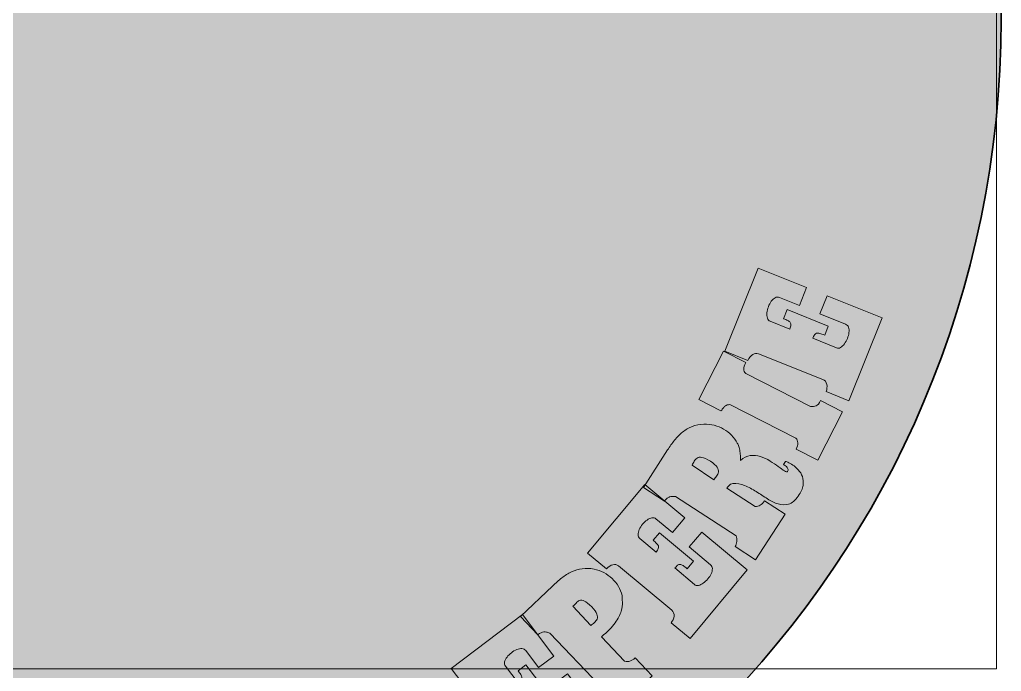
# Model space of a CAD drawing. Header units: millimetres. Extents: x 35 to 105, y -105 to -35.
# Drawn here: x 70 to 105.01, y -93.25 to -70 of the extents above; entities that cross this region are included whole.
import ezdxf

# ---------------------------------------------------------------- set-up
doc = ezdxf.new("R2010")
doc.units = ezdxf.units.MM
doc.header["$MEASUREMENT"] = 0
doc.layers.add('Layer 1', color=7, linetype='Continuous', lineweight=0)
picture_1 = doc.add_image_def('image1.png', size_in_pixel=(2001, 1330))

# ---------------------------------------------------------------- blocks, each defined once
blk = doc.blocks.new('Block_1')
at = {"layer": 'Layer 1', "transparency": 33554687}
h = blk.add_hatch(color=250, dxfattribs=at)
h.dxf.hatch_style = 2
edge = h.paths.add_edge_path()
edge.add_spline(control_points=[(96.335, -78.87), (96.335, -78.87), (98.059, -79.559), (98.059, -79.559), (98.059, -79.559), (97.806, -80.193), (97.806, -80.193), (97.806, -80.193), (97.099, -79.91), (97.099, -79.91), (97.046, -79.889), (96.995, -79.892), (96.946, -79.92), (96.897, -79.948), (96.851, -79.991), (96.807, -80.047), (96.764, -80.104), (96.729, -80.169), (96.701, -80.241), (96.674, -80.314), (96.657, -80.386), (96.649, -80.457), (96.642, -80.528), (96.647, -80.591), (96.665, -80.646), (96.683, -80.701), (96.719, -80.738), (96.771, -80.759), (96.771, -80.759), (97.469, -81.038), (97.469, -81.038), (97.492, -80.979), (97.505, -80.931), (97.506, -80.896), (97.507, -80.86), (97.498, -80.829), (97.48, -80.803), (97.462, -80.777), (97.432, -80.754), (97.391, -80.733), (97.35, -80.713), (97.299, -80.691), (97.241, -80.668), (97.241, -80.668), (97.37, -80.343), (97.37, -80.343), (97.37, -80.343), (98.839, -80.93), (98.839, -80.93), (98.839, -80.93), (98.71, -81.254), (98.71, -81.254), (98.638, -81.225), (98.579, -81.205), (98.532, -81.194), (98.485, -81.183), (98.447, -81.181), (98.417, -81.188), (98.388, -81.196), (98.363, -81.214), (98.344, -81.245), (98.324, -81.275), (98.304, -81.314), (98.285, -81.364), (98.285, -81.364), (99.126, -81.711), (99.126, -81.711), (99.175, -81.73), (99.225, -81.726), (99.274, -81.696), (99.324, -81.666), (99.37, -81.623), (99.412, -81.566), (99.454, -81.508), (99.49, -81.444), (99.52, -81.372), (99.551, -81.301), (99.569, -81.231), (99.576, -81.161), (99.583, -81.092), (99.577, -81.03), (99.559, -80.975), (99.541, -80.92), (99.506, -80.883), (99.454, -80.862), (99.454, -80.862), (98.535, -80.495), (98.535, -80.495), (98.535, -80.495), (98.802, -79.855), (98.802, -79.855), (98.802, -79.855), (100.757, -80.636), (100.757, -80.636), (100.757, -80.636), (99.576, -83.594), (99.576, -83.594), (99.576, -83.594), (98.761, -83.269), (98.761, -83.269), (98.795, -83.183), (98.802, -83.097), (98.784, -83.01), (98.766, -82.923), (98.719, -82.865), (98.643, -82.834), (98.643, -82.834), (96.348, -81.918), (96.348, -81.918), (96.2, -81.87), (96.074, -81.949), (95.969, -82.154), (95.969, -82.154), (95.153, -81.829), (95.153, -81.829), (95.153, -81.829), (96.335, -78.87), (96.335, -78.87)], knot_values=[0, 0, 0, 0, 1, 1, 1, 2, 2, 2, 3, 3, 3, 4, 4, 4, 5, 5, 5, 6, 6, 6, 7, 7, 7, 8, 8, 8, 9, 9, 9, 10, 10, 10, 11, 11, 11, 12, 12, 12, 13, 13, 13, 14, 14, 14, 15, 15, 15, 16, 16, 16, 17, 17, 17, 18, 18, 18, 19, 19, 19, 20, 20, 20, 21, 21, 21, 22, 22, 22, 23, 23, 23, 24, 24, 24, 25, 25, 25, 26, 26, 26, 27, 27, 27, 28, 28, 28, 29, 29, 29, 30, 30, 30, 31, 31, 31, 32, 32, 32, 33, 33, 33, 34, 34, 34, 35, 35, 35, 36, 36, 36, 37, 37, 37, 38, 38, 38, 39, 39, 39, 39], degree=3, periodic=0)
h = blk.add_hatch(color=250, dxfattribs=at)
h.dxf.hatch_style = 2
edge = h.paths.add_edge_path()
edge.add_spline(control_points=[(95.895, -82.228), (95.844, -82.328), (95.819, -82.408), (95.821, -82.466), (95.823, -82.525), (95.847, -82.575), (95.892, -82.618), (95.892, -82.618), (98.201, -83.797), (98.201, -83.797), (98.283, -83.807), (98.351, -83.801), (98.405, -83.776), (98.459, -83.753), (98.511, -83.69), (98.563, -83.59), (98.563, -83.59), (99.345, -83.989), (99.345, -83.989), (99.345, -83.989), (98.462, -85.719), (98.462, -85.719), (98.462, -85.719), (97.689, -85.324), (97.689, -85.324), (97.731, -85.243), (97.751, -85.167), (97.749, -85.096), (97.747, -85.026), (97.725, -84.971), (97.683, -84.929), (97.683, -84.929), (95.326, -83.726), (95.326, -83.726), (95.292, -83.732), (95.262, -83.739), (95.237, -83.745), (95.211, -83.752), (95.187, -83.764), (95.165, -83.78), (95.143, -83.796), (95.12, -83.82), (95.097, -83.849), (95.074, -83.879), (95.046, -83.915), (95.012, -83.958), (95.012, -83.958), (94.22, -83.553), (94.22, -83.553), (94.22, -83.553), (95.104, -81.824), (95.104, -81.824), (95.104, -81.824), (95.895, -82.228), (95.895, -82.228)], knot_values=[0, 0, 0, 0, 1, 1, 1, 2, 2, 2, 3, 3, 3, 4, 4, 4, 5, 5, 5, 6, 6, 6, 7, 7, 7, 8, 8, 8, 9, 9, 9, 10, 10, 10, 11, 11, 11, 12, 12, 12, 13, 13, 13, 14, 14, 14, 15, 15, 15, 16, 16, 16, 17, 17, 17, 18, 18, 18, 18], degree=3, periodic=0)
h = blk.add_hatch(color=250, dxfattribs=at)
h.dxf.hatch_style = 2
edge = h.paths.add_edge_path()
edge.add_spline(control_points=[(94.632, -85.755), (94.505, -85.672), (94.405, -85.625), (94.332, -85.614), (94.26, -85.603), (94.202, -85.611), (94.16, -85.638), (94.117, -85.665), (94.083, -85.703), (94.06, -85.753), (94.036, -85.803), (94.009, -85.848), (93.979, -85.887), (93.979, -85.887), (94.759, -86.416), (94.759, -86.416), (94.788, -86.372), (94.82, -86.327), (94.856, -86.28), (94.892, -86.235), (94.914, -86.186), (94.922, -86.134), (94.931, -86.083), (94.914, -86.026), (94.874, -85.965), (94.835, -85.903), (94.754, -85.833), (94.632, -85.755)], knot_values=[0, 0, 0, 0, 1, 1, 1, 2, 2, 2, 3, 3, 3, 4, 4, 4, 5, 5, 5, 6, 6, 6, 7, 7, 7, 8, 8, 8, 9, 9, 9, 9], degree=3, periodic=0)
edge = h.paths.add_edge_path()
edge.add_spline(control_points=[(93.11, -85.35), (93.186, -85.227), (93.267, -85.111), (93.355, -85.001), (93.442, -84.892), (93.538, -84.795), (93.643, -84.712), (93.748, -84.628), (93.862, -84.561), (93.987, -84.512), (94.111, -84.462), (94.251, -84.434), (94.405, -84.429), (94.529, -84.426), (94.651, -84.439), (94.77, -84.47), (94.889, -84.5), (95.001, -84.546), (95.107, -84.606), (95.213, -84.666), (95.308, -84.739), (95.391, -84.824), (95.475, -84.91), (95.541, -85.004), (95.592, -85.108), (95.617, -85.129), (95.637, -85.167), (95.653, -85.223), (95.669, -85.28), (95.681, -85.341), (95.689, -85.407), (95.696, -85.473), (95.702, -85.536), (95.704, -85.597), (95.708, -85.657), (95.709, -85.701), (95.709, -85.726), (95.819, -85.621), (95.936, -85.561), (96.058, -85.548), (96.18, -85.534), (96.3, -85.546), (96.419, -85.583), (96.538, -85.62), (96.652, -85.674), (96.762, -85.745), (96.869, -85.814), (96.966, -85.88), (97.053, -85.943), (97.141, -86.005), (97.214, -86.057), (97.272, -86.097), (97.33, -86.136), (97.367, -86.145), (97.382, -86.121), (97.405, -86.085), (97.411, -86.052), (97.399, -86.021), (97.387, -85.991), (97.37, -85.964), (97.346, -85.943), (97.322, -85.921), (97.299, -85.904), (97.276, -85.891), (97.252, -85.878), (97.242, -85.87), (97.244, -85.867), (97.244, -85.867), (97.31, -85.765), (97.31, -85.765), (97.314, -85.759), (97.341, -85.767), (97.393, -85.787), (97.445, -85.808), (97.503, -85.841), (97.569, -85.886), (97.635, -85.93), (97.7, -85.987), (97.767, -86.057), (97.833, -86.127), (97.882, -86.209), (97.915, -86.301), (97.947, -86.394), (97.956, -86.498), (97.94, -86.613), (97.924, -86.729), (97.867, -86.856), (97.769, -86.995), (97.659, -87.151), (97.544, -87.246), (97.423, -87.281), (97.302, -87.316), (97.179, -87.315), (97.055, -87.276), (96.93, -87.238), (96.803, -87.176), (96.672, -87.092), (96.539, -87.006), (96.404, -86.92), (96.269, -86.834), (96.133, -86.749), (95.996, -86.676), (95.856, -86.615), (95.717, -86.554), (95.577, -86.531), (95.438, -86.546), (95.373, -86.555), (95.327, -86.577), (95.299, -86.614), (95.271, -86.651), (95.244, -86.683), (95.217, -86.712), (95.217, -86.712), (96.226, -87.364), (96.226, -87.364), (96.297, -87.364), (96.359, -87.35), (96.411, -87.32), (96.464, -87.291), (96.514, -87.24), (96.562, -87.166), (96.562, -87.166), (97.299, -87.643), (97.299, -87.643), (97.299, -87.643), (96.245, -89.273), (96.245, -89.273), (96.245, -89.273), (95.522, -88.794), (95.522, -88.794), (95.549, -88.739), (95.568, -88.678), (95.578, -88.609), (95.589, -88.541), (95.58, -88.474), (95.55, -88.408), (95.55, -88.408), (93.395, -87.015), (93.395, -87.015), (93.348, -87.01), (93.308, -87.007), (93.275, -87.007), (93.242, -87.006), (93.21, -87.011), (93.18, -87.021), (93.151, -87.031), (93.121, -87.049), (93.092, -87.074), (93.063, -87.1), (93.03, -87.132), (92.992, -87.171), (92.992, -87.171), (92.246, -86.688), (92.246, -86.688), (92.246, -86.688), (93.11, -85.35), (93.11, -85.35)], knot_values=[0, 0, 0, 0, 1, 1, 1, 2, 2, 2, 3, 3, 3, 4, 4, 4, 5, 5, 5, 6, 6, 6, 7, 7, 7, 8, 8, 8, 9, 9, 9, 10, 10, 10, 11, 11, 11, 12, 12, 12, 13, 13, 13, 14, 14, 14, 15, 15, 15, 16, 16, 16, 17, 17, 17, 18, 18, 18, 19, 19, 19, 20, 20, 20, 21, 21, 21, 22, 22, 22, 23, 23, 23, 24, 24, 24, 25, 25, 25, 26, 26, 26, 27, 27, 27, 28, 28, 28, 29, 29, 29, 30, 30, 30, 31, 31, 31, 32, 32, 32, 33, 33, 33, 34, 34, 34, 35, 35, 35, 36, 36, 36, 37, 37, 37, 38, 38, 38, 39, 39, 39, 40, 40, 40, 41, 41, 41, 42, 42, 42, 43, 43, 43, 44, 44, 44, 45, 45, 45, 46, 46, 46, 47, 47, 47, 48, 48, 48, 49, 49, 49, 50, 50, 50, 51, 51, 51, 52, 52, 52, 52], degree=3, periodic=0)
h = blk.add_hatch(color=250, dxfattribs=at)
h.dxf.hatch_style = 2
edge = h.paths.add_edge_path()
edge.add_spline(control_points=[(92.29, -86.581), (92.29, -86.581), (93.717, -87.771), (93.717, -87.771), (93.717, -87.771), (93.279, -88.295), (93.279, -88.295), (93.279, -88.295), (92.694, -87.807), (92.694, -87.807), (92.651, -87.771), (92.601, -87.759), (92.546, -87.77), (92.491, -87.781), (92.434, -87.807), (92.375, -87.848), (92.316, -87.888), (92.262, -87.938), (92.214, -87.999), (92.165, -88.06), (92.127, -88.123), (92.097, -88.188), (92.068, -88.253), (92.054, -88.315), (92.054, -88.373), (92.054, -88.43), (92.076, -88.477), (92.119, -88.513), (92.119, -88.513), (92.696, -88.994), (92.696, -88.994), (92.737, -88.945), (92.764, -88.904), (92.776, -88.871), (92.787, -88.837), (92.789, -88.805), (92.78, -88.774), (92.771, -88.744), (92.75, -88.713), (92.717, -88.681), (92.684, -88.649), (92.643, -88.612), (92.595, -88.571), (92.595, -88.571), (92.818, -88.303), (92.818, -88.303), (92.818, -88.303), (94.034, -89.316), (94.034, -89.316), (94.034, -89.316), (93.81, -89.585), (93.81, -89.585), (93.75, -89.535), (93.7, -89.497), (93.659, -89.472), (93.618, -89.447), (93.582, -89.434), (93.552, -89.431), (93.521, -89.429), (93.492, -89.439), (93.464, -89.462), (93.436, -89.484), (93.405, -89.516), (93.371, -89.557), (93.371, -89.557), (94.064, -90.147), (94.064, -90.147), (94.105, -90.181), (94.153, -90.192), (94.21, -90.18), (94.266, -90.167), (94.323, -90.14), (94.38, -90.098), (94.438, -90.057), (94.492, -90.007), (94.543, -89.948), (94.594, -89.889), (94.634, -89.828), (94.662, -89.764), (94.69, -89.701), (94.704, -89.64), (94.704, -89.582), (94.704, -89.525), (94.682, -89.478), (94.638, -89.442), (94.638, -89.442), (93.878, -88.808), (93.878, -88.808), (93.878, -88.808), (94.33, -88.282), (94.33, -88.282), (94.33, -88.282), (95.948, -89.631), (95.948, -89.631), (95.948, -89.631), (93.908, -92.078), (93.908, -92.078), (93.908, -92.078), (93.234, -91.516), (93.234, -91.516), (93.292, -91.445), (93.327, -91.365), (93.336, -91.277), (93.346, -91.188), (93.319, -91.118), (93.257, -91.066), (93.257, -91.066), (91.358, -89.484), (91.358, -89.484), (91.233, -89.393), (91.088, -89.428), (90.925, -89.591), (90.925, -89.591), (90.25, -89.029), (90.25, -89.029), (90.25, -89.029), (92.29, -86.581), (92.29, -86.581)], knot_values=[0, 0, 0, 0, 1, 1, 1, 2, 2, 2, 3, 3, 3, 4, 4, 4, 5, 5, 5, 6, 6, 6, 7, 7, 7, 8, 8, 8, 9, 9, 9, 10, 10, 10, 11, 11, 11, 12, 12, 12, 13, 13, 13, 14, 14, 14, 15, 15, 15, 16, 16, 16, 17, 17, 17, 18, 18, 18, 19, 19, 19, 20, 20, 20, 21, 21, 21, 22, 22, 22, 23, 23, 23, 24, 24, 24, 25, 25, 25, 26, 26, 26, 27, 27, 27, 28, 28, 28, 29, 29, 29, 30, 30, 30, 31, 31, 31, 32, 32, 32, 33, 33, 33, 34, 34, 34, 35, 35, 35, 36, 36, 36, 37, 37, 37, 38, 38, 38, 39, 39, 39, 39], degree=3, periodic=0)
h = blk.add_hatch(color=250, dxfattribs=at)
h.dxf.hatch_style = 2
edge = h.paths.add_edge_path()
edge.add_spline(control_points=[(90.4, -90.943), (90.295, -90.834), (90.209, -90.765), (90.141, -90.737), (90.073, -90.709), (90.015, -90.704), (89.967, -90.72), (89.92, -90.736), (89.878, -90.766), (89.844, -90.809), (89.809, -90.852), (89.773, -90.889), (89.734, -90.92), (89.734, -90.92), (90.369, -91.616), (90.369, -91.616), (90.408, -91.58), (90.45, -91.543), (90.495, -91.507), (90.541, -91.471), (90.574, -91.428), (90.594, -91.38), (90.614, -91.332), (90.611, -91.273), (90.587, -91.204), (90.562, -91.135), (90.5, -91.048), (90.4, -90.943)], knot_values=[0, 0, 0, 0, 1, 1, 1, 2, 2, 2, 3, 3, 3, 4, 4, 4, 5, 5, 5, 6, 6, 6, 7, 7, 7, 8, 8, 8, 9, 9, 9, 9], degree=3, periodic=0)
edge = h.paths.add_edge_path()
edge.add_spline(control_points=[(89.014, -90.196), (89.116, -90.094), (89.223, -89.999), (89.333, -89.913), (89.444, -89.827), (89.56, -89.756), (89.681, -89.699), (89.802, -89.642), (89.929, -89.603), (90.061, -89.584), (90.194, -89.565), (90.336, -89.571), (90.488, -89.602), (90.609, -89.627), (90.725, -89.669), (90.833, -89.726), (90.941, -89.783), (91.04, -89.854), (91.129, -89.937), (91.218, -90.02), (91.294, -90.113), (91.355, -90.215), (91.416, -90.318), (91.459, -90.425), (91.484, -90.538), (91.485, -90.606), (91.488, -90.686), (91.495, -90.78), (91.501, -90.874), (91.487, -90.982), (91.45, -91.105), (91.413, -91.227), (91.343, -91.364), (91.238, -91.515), (91.133, -91.666), (90.969, -91.831), (90.746, -92.011), (90.746, -92.011), (91.575, -92.88), (91.575, -92.88), (91.644, -92.896), (91.708, -92.897), (91.766, -92.88), (91.824, -92.864), (91.884, -92.826), (91.948, -92.765), (91.948, -92.765), (92.555, -93.401), (92.555, -93.401), (92.555, -93.401), (91.149, -94.741), (91.149, -94.741), (91.149, -94.741), (90.558, -94.106), (90.558, -94.106), (90.596, -94.059), (90.629, -94.004), (90.655, -93.94), (90.682, -93.876), (90.688, -93.809), (90.675, -93.738), (90.675, -93.738), (88.903, -91.881), (88.903, -91.881), (88.859, -91.865), (88.82, -91.853), (88.788, -91.845), (88.756, -91.837), (88.724, -91.834), (88.693, -91.837), (88.662, -91.84), (88.629, -91.85), (88.595, -91.868), (88.561, -91.886), (88.521, -91.91), (88.475, -91.939), (88.475, -91.939), (87.862, -91.295), (87.862, -91.295), (87.862, -91.295), (89.014, -90.196), (89.014, -90.196)], knot_values=[0, 0, 0, 0, 1, 1, 1, 2, 2, 2, 3, 3, 3, 4, 4, 4, 5, 5, 5, 6, 6, 6, 7, 7, 7, 8, 8, 8, 9, 9, 9, 10, 10, 10, 11, 11, 11, 12, 12, 12, 13, 13, 13, 14, 14, 14, 15, 15, 15, 16, 16, 16, 17, 17, 17, 18, 18, 18, 19, 19, 19, 20, 20, 20, 21, 21, 21, 22, 22, 22, 23, 23, 23, 24, 24, 24, 25, 25, 25, 26, 26, 26, 27, 27, 27, 27], degree=3, periodic=0)
h = blk.add_hatch(color=250, dxfattribs=at)
h.dxf.hatch_style = 2
edge = h.paths.add_edge_path()
edge.add_spline(control_points=[(87.931, -91.218), (87.931, -91.218), (89.052, -92.699), (89.052, -92.699), (89.052, -92.699), (88.508, -93.11), (88.508, -93.11), (88.508, -93.11), (88.048, -92.503), (88.048, -92.503), (88.014, -92.458), (87.968, -92.435), (87.912, -92.433), (87.856, -92.432), (87.794, -92.444), (87.727, -92.47), (87.661, -92.496), (87.597, -92.533), (87.536, -92.581), (87.476, -92.63), (87.424, -92.682), (87.381, -92.739), (87.337, -92.796), (87.309, -92.853), (87.297, -92.909), (87.284, -92.965), (87.294, -93.016), (87.329, -93.061), (87.329, -93.061), (87.782, -93.66), (87.782, -93.66), (87.833, -93.622), (87.868, -93.587), (87.887, -93.557), (87.906, -93.527), (87.915, -93.496), (87.913, -93.464), (87.911, -93.433), (87.898, -93.398), (87.873, -93.359), (87.848, -93.32), (87.816, -93.275), (87.778, -93.225), (87.778, -93.225), (88.056, -93.014), (88.056, -93.014), (88.056, -93.014), (89.011, -94.275), (89.011, -94.275), (89.011, -94.275), (88.733, -94.486), (88.733, -94.486), (88.686, -94.425), (88.645, -94.377), (88.611, -94.343), (88.577, -94.309), (88.545, -94.288), (88.516, -94.279), (88.487, -94.27), (88.456, -94.273), (88.424, -94.289), (88.392, -94.304), (88.354, -94.328), (88.312, -94.36), (88.312, -94.36), (88.853, -95.092), (88.853, -95.092), (88.885, -95.134), (88.93, -95.156), (88.988, -95.156), (89.046, -95.157), (89.107, -95.143), (89.173, -95.116), (89.238, -95.088), (89.302, -95.052), (89.365, -95.006), (89.428, -94.961), (89.481, -94.91), (89.523, -94.854), (89.564, -94.798), (89.591, -94.743), (89.604, -94.686), (89.617, -94.63), (89.607, -94.58), (89.572, -94.534), (89.572, -94.534), (88.975, -93.746), (88.975, -93.746), (88.975, -93.746), (89.534, -93.336), (89.534, -93.336), (89.534, -93.336), (90.805, -95.015), (90.805, -95.015), (90.805, -95.015), (88.265, -96.937), (88.265, -96.937), (88.265, -96.937), (87.735, -96.237), (87.735, -96.237), (87.808, -96.182), (87.86, -96.112), (87.889, -96.028), (87.918, -95.944), (87.908, -95.869), (87.859, -95.805), (87.859, -95.805), (86.368, -93.834), (86.368, -93.834), (86.266, -93.717), (86.117, -93.719), (85.921, -93.841), (85.921, -93.841), (85.391, -93.14), (85.391, -93.14), (85.391, -93.14), (87.931, -91.218), (87.931, -91.218)], knot_values=[0, 0, 0, 0, 1, 1, 1, 2, 2, 2, 3, 3, 3, 4, 4, 4, 5, 5, 5, 6, 6, 6, 7, 7, 7, 8, 8, 8, 9, 9, 9, 10, 10, 10, 11, 11, 11, 12, 12, 12, 13, 13, 13, 14, 14, 14, 15, 15, 15, 16, 16, 16, 17, 17, 17, 18, 18, 18, 19, 19, 19, 20, 20, 20, 21, 21, 21, 22, 22, 22, 23, 23, 23, 24, 24, 24, 25, 25, 25, 26, 26, 26, 27, 27, 27, 28, 28, 28, 29, 29, 29, 30, 30, 30, 31, 31, 31, 32, 32, 32, 33, 33, 33, 34, 34, 34, 35, 35, 35, 36, 36, 36, 37, 37, 37, 38, 38, 38, 39, 39, 39, 39], degree=3, periodic=0)
at = {"layer": 'Layer 1'}
for points, knots in [([(96.335, -78.87), (96.335, -78.87), (98.059, -79.559), (98.059, -79.559), (98.059, -79.559), (97.806, -80.193), (97.806, -80.193), (97.806, -80.193), (97.099, -79.91), (97.099, -79.91), (97.046, -79.889), (96.995, -79.892), (96.946, -79.92), (96.897, -79.948), (96.851, -79.991), (96.807, -80.047), (96.764, -80.104), (96.729, -80.169), (96.701, -80.241), (96.674, -80.314), (96.657, -80.386), (96.649, -80.457), (96.642, -80.528), (96.647, -80.591), (96.665, -80.646), (96.683, -80.701), (96.719, -80.738), (96.771, -80.759), (96.771, -80.759), (97.469, -81.038), (97.469, -81.038), (97.492, -80.979), (97.505, -80.931), (97.506, -80.896), (97.507, -80.86), (97.498, -80.829), (97.48, -80.803), (97.462, -80.777), (97.432, -80.754), (97.391, -80.733), (97.35, -80.713), (97.299, -80.691), (97.241, -80.668), (97.241, -80.668), (97.37, -80.343), (97.37, -80.343), (97.37, -80.343), (98.839, -80.93), (98.839, -80.93), (98.839, -80.93), (98.71, -81.254), (98.71, -81.254), (98.638, -81.225), (98.579, -81.205), (98.532, -81.194), (98.485, -81.183), (98.447, -81.181), (98.417, -81.188), (98.388, -81.196), (98.363, -81.214), (98.344, -81.245), (98.324, -81.275), (98.304, -81.314), (98.285, -81.364), (98.285, -81.364), (99.126, -81.711), (99.126, -81.711), (99.175, -81.73), (99.225, -81.726), (99.274, -81.696), (99.324, -81.666), (99.37, -81.623), (99.412, -81.566), (99.454, -81.508), (99.49, -81.444), (99.52, -81.372), (99.551, -81.301), (99.569, -81.231), (99.576, -81.161), (99.583, -81.092), (99.577, -81.03), (99.559, -80.975), (99.541, -80.92), (99.506, -80.883), (99.454, -80.862), (99.454, -80.862), (98.535, -80.495), (98.535, -80.495), (98.535, -80.495), (98.802, -79.855), (98.802, -79.855), (98.802, -79.855), (100.757, -80.636), (100.757, -80.636), (100.757, -80.636), (99.576, -83.594), (99.576, -83.594), (99.576, -83.594), (98.761, -83.269), (98.761, -83.269), (98.795, -83.183), (98.802, -83.097), (98.784, -83.01), (98.766, -82.923), (98.719, -82.865), (98.643, -82.834), (98.643, -82.834), (96.348, -81.918), (96.348, -81.918), (96.2, -81.87), (96.074, -81.949), (95.969, -82.154), (95.969, -82.154), (95.153, -81.829), (95.153, -81.829), (95.153, -81.829), (96.335, -78.87), (96.335, -78.87)], [0, 0, 0, 0, 1, 1, 1, 2, 2, 2, 3, 3, 3, 4, 4, 4, 5, 5, 5, 6, 6, 6, 7, 7, 7, 8, 8, 8, 9, 9, 9, 10, 10, 10, 11, 11, 11, 12, 12, 12, 13, 13, 13, 14, 14, 14, 15, 15, 15, 16, 16, 16, 17, 17, 17, 18, 18, 18, 19, 19, 19, 20, 20, 20, 21, 21, 21, 22, 22, 22, 23, 23, 23, 24, 24, 24, 25, 25, 25, 26, 26, 26, 27, 27, 27, 28, 28, 28, 29, 29, 29, 30, 30, 30, 31, 31, 31, 32, 32, 32, 33, 33, 33, 34, 34, 34, 35, 35, 35, 36, 36, 36, 37, 37, 37, 38, 38, 38, 39, 39, 39, 39]), ([(95.895, -82.228), (95.844, -82.328), (95.819, -82.408), (95.821, -82.466), (95.823, -82.525), (95.847, -82.575), (95.892, -82.618), (95.892, -82.618), (98.201, -83.797), (98.201, -83.797), (98.283, -83.807), (98.351, -83.801), (98.405, -83.776), (98.459, -83.753), (98.511, -83.69), (98.563, -83.59), (98.563, -83.59), (99.345, -83.989), (99.345, -83.989), (99.345, -83.989), (98.462, -85.719), (98.462, -85.719), (98.462, -85.719), (97.689, -85.324), (97.689, -85.324), (97.731, -85.243), (97.751, -85.167), (97.749, -85.096), (97.747, -85.026), (97.725, -84.971), (97.683, -84.929), (97.683, -84.929), (95.326, -83.726), (95.326, -83.726), (95.292, -83.732), (95.262, -83.739), (95.237, -83.745), (95.211, -83.752), (95.187, -83.764), (95.165, -83.78), (95.143, -83.796), (95.12, -83.82), (95.097, -83.849), (95.074, -83.879), (95.046, -83.915), (95.012, -83.958), (95.012, -83.958), (94.22, -83.553), (94.22, -83.553), (94.22, -83.553), (95.104, -81.824), (95.104, -81.824), (95.104, -81.824), (95.895, -82.228), (95.895, -82.228)], [0, 0, 0, 0, 1, 1, 1, 2, 2, 2, 3, 3, 3, 4, 4, 4, 5, 5, 5, 6, 6, 6, 7, 7, 7, 8, 8, 8, 9, 9, 9, 10, 10, 10, 11, 11, 11, 12, 12, 12, 13, 13, 13, 14, 14, 14, 15, 15, 15, 16, 16, 16, 17, 17, 17, 18, 18, 18, 18]), ([(93.11, -85.35), (93.186, -85.227), (93.267, -85.111), (93.355, -85.001), (93.442, -84.892), (93.538, -84.795), (93.643, -84.712), (93.748, -84.628), (93.862, -84.561), (93.987, -84.512), (94.111, -84.462), (94.251, -84.434), (94.405, -84.429), (94.529, -84.426), (94.651, -84.439), (94.77, -84.47), (94.889, -84.5), (95.001, -84.546), (95.107, -84.606), (95.213, -84.666), (95.308, -84.739), (95.391, -84.824), (95.475, -84.91), (95.541, -85.004), (95.592, -85.108), (95.617, -85.129), (95.637, -85.167), (95.653, -85.223), (95.669, -85.28), (95.681, -85.341), (95.689, -85.407), (95.696, -85.473), (95.702, -85.536), (95.704, -85.597), (95.708, -85.657), (95.709, -85.701), (95.709, -85.726), (95.819, -85.621), (95.936, -85.561), (96.058, -85.548), (96.18, -85.534), (96.3, -85.546), (96.419, -85.583), (96.538, -85.62), (96.652, -85.674), (96.762, -85.745), (96.869, -85.814), (96.966, -85.88), (97.053, -85.943), (97.141, -86.005), (97.214, -86.057), (97.272, -86.097), (97.33, -86.136), (97.367, -86.145), (97.382, -86.121), (97.405, -86.085), (97.411, -86.052), (97.399, -86.021), (97.387, -85.991), (97.37, -85.964), (97.346, -85.943), (97.322, -85.921), (97.299, -85.904), (97.276, -85.891), (97.252, -85.878), (97.242, -85.87), (97.244, -85.867), (97.244, -85.867), (97.31, -85.765), (97.31, -85.765), (97.314, -85.759), (97.341, -85.767), (97.393, -85.787), (97.445, -85.808), (97.503, -85.841), (97.569, -85.886), (97.635, -85.93), (97.7, -85.987), (97.767, -86.057), (97.833, -86.127), (97.882, -86.209), (97.915, -86.301), (97.947, -86.394), (97.956, -86.498), (97.94, -86.613), (97.924, -86.729), (97.867, -86.856), (97.769, -86.995), (97.659, -87.151), (97.544, -87.246), (97.423, -87.281), (97.302, -87.316), (97.179, -87.315), (97.055, -87.276), (96.93, -87.238), (96.803, -87.176), (96.672, -87.092), (96.539, -87.006), (96.404, -86.92), (96.269, -86.834), (96.133, -86.749), (95.996, -86.676), (95.856, -86.615), (95.717, -86.554), (95.577, -86.531), (95.438, -86.546), (95.373, -86.555), (95.327, -86.577), (95.299, -86.614), (95.271, -86.651), (95.244, -86.683), (95.217, -86.712), (95.217, -86.712), (96.226, -87.364), (96.226, -87.364), (96.297, -87.364), (96.359, -87.35), (96.411, -87.32), (96.464, -87.291), (96.514, -87.24), (96.562, -87.166), (96.562, -87.166), (97.299, -87.643), (97.299, -87.643), (97.299, -87.643), (96.245, -89.273), (96.245, -89.273), (96.245, -89.273), (95.522, -88.794), (95.522, -88.794), (95.549, -88.739), (95.568, -88.678), (95.578, -88.609), (95.589, -88.541), (95.58, -88.474), (95.55, -88.408), (95.55, -88.408), (93.395, -87.015), (93.395, -87.015), (93.348, -87.01), (93.308, -87.007), (93.275, -87.007), (93.242, -87.006), (93.21, -87.011), (93.18, -87.021), (93.151, -87.031), (93.121, -87.049), (93.092, -87.074), (93.063, -87.1), (93.03, -87.132), (92.992, -87.171), (92.992, -87.171), (92.246, -86.688), (92.246, -86.688), (92.246, -86.688), (93.11, -85.35), (93.11, -85.35)], [0, 0, 0, 0, 1, 1, 1, 2, 2, 2, 3, 3, 3, 4, 4, 4, 5, 5, 5, 6, 6, 6, 7, 7, 7, 8, 8, 8, 9, 9, 9, 10, 10, 10, 11, 11, 11, 12, 12, 12, 13, 13, 13, 14, 14, 14, 15, 15, 15, 16, 16, 16, 17, 17, 17, 18, 18, 18, 19, 19, 19, 20, 20, 20, 21, 21, 21, 22, 22, 22, 23, 23, 23, 24, 24, 24, 25, 25, 25, 26, 26, 26, 27, 27, 27, 28, 28, 28, 29, 29, 29, 30, 30, 30, 31, 31, 31, 32, 32, 32, 33, 33, 33, 34, 34, 34, 35, 35, 35, 36, 36, 36, 37, 37, 37, 38, 38, 38, 39, 39, 39, 40, 40, 40, 41, 41, 41, 42, 42, 42, 43, 43, 43, 44, 44, 44, 45, 45, 45, 46, 46, 46, 47, 47, 47, 48, 48, 48, 49, 49, 49, 50, 50, 50, 51, 51, 51, 52, 52, 52, 52]), ([(94.632, -85.755), (94.505, -85.672), (94.405, -85.625), (94.332, -85.614), (94.26, -85.603), (94.202, -85.611), (94.16, -85.638), (94.117, -85.665), (94.083, -85.703), (94.06, -85.753), (94.036, -85.803), (94.009, -85.848), (93.979, -85.887), (93.979, -85.887), (94.759, -86.416), (94.759, -86.416), (94.788, -86.372), (94.82, -86.327), (94.856, -86.28), (94.892, -86.235), (94.914, -86.186), (94.922, -86.134), (94.931, -86.083), (94.914, -86.026), (94.874, -85.965), (94.835, -85.903), (94.754, -85.833), (94.632, -85.755)], [0, 0, 0, 0, 1, 1, 1, 2, 2, 2, 3, 3, 3, 4, 4, 4, 5, 5, 5, 6, 6, 6, 7, 7, 7, 8, 8, 8, 9, 9, 9, 9]), ([(92.29, -86.581), (92.29, -86.581), (93.717, -87.771), (93.717, -87.771), (93.717, -87.771), (93.279, -88.295), (93.279, -88.295), (93.279, -88.295), (92.694, -87.807), (92.694, -87.807), (92.651, -87.771), (92.601, -87.759), (92.546, -87.77), (92.491, -87.781), (92.434, -87.807), (92.375, -87.848), (92.316, -87.888), (92.262, -87.938), (92.214, -87.999), (92.165, -88.06), (92.127, -88.123), (92.097, -88.188), (92.068, -88.253), (92.054, -88.315), (92.054, -88.373), (92.054, -88.43), (92.076, -88.477), (92.119, -88.513), (92.119, -88.513), (92.696, -88.994), (92.696, -88.994), (92.737, -88.945), (92.764, -88.904), (92.776, -88.871), (92.787, -88.837), (92.789, -88.805), (92.78, -88.774), (92.771, -88.744), (92.75, -88.713), (92.717, -88.681), (92.684, -88.649), (92.643, -88.612), (92.595, -88.571), (92.595, -88.571), (92.818, -88.303), (92.818, -88.303), (92.818, -88.303), (94.034, -89.316), (94.034, -89.316), (94.034, -89.316), (93.81, -89.585), (93.81, -89.585), (93.75, -89.535), (93.7, -89.497), (93.659, -89.472), (93.618, -89.447), (93.582, -89.434), (93.552, -89.431), (93.521, -89.429), (93.492, -89.439), (93.464, -89.462), (93.436, -89.484), (93.405, -89.516), (93.371, -89.557), (93.371, -89.557), (94.064, -90.147), (94.064, -90.147), (94.105, -90.181), (94.153, -90.192), (94.21, -90.18), (94.266, -90.167), (94.323, -90.14), (94.38, -90.098), (94.438, -90.057), (94.492, -90.007), (94.543, -89.948), (94.594, -89.889), (94.634, -89.828), (94.662, -89.764), (94.69, -89.701), (94.704, -89.64), (94.704, -89.582), (94.704, -89.525), (94.682, -89.478), (94.638, -89.442), (94.638, -89.442), (93.878, -88.808), (93.878, -88.808), (93.878, -88.808), (94.33, -88.282), (94.33, -88.282), (94.33, -88.282), (95.948, -89.631), (95.948, -89.631), (95.948, -89.631), (93.908, -92.078), (93.908, -92.078), (93.908, -92.078), (93.234, -91.516), (93.234, -91.516), (93.292, -91.445), (93.327, -91.365), (93.336, -91.277), (93.346, -91.188), (93.319, -91.118), (93.257, -91.066), (93.257, -91.066), (91.358, -89.484), (91.358, -89.484), (91.233, -89.393), (91.088, -89.428), (90.925, -89.591), (90.925, -89.591), (90.25, -89.029), (90.25, -89.029), (90.25, -89.029), (92.29, -86.581), (92.29, -86.581)], [0, 0, 0, 0, 1, 1, 1, 2, 2, 2, 3, 3, 3, 4, 4, 4, 5, 5, 5, 6, 6, 6, 7, 7, 7, 8, 8, 8, 9, 9, 9, 10, 10, 10, 11, 11, 11, 12, 12, 12, 13, 13, 13, 14, 14, 14, 15, 15, 15, 16, 16, 16, 17, 17, 17, 18, 18, 18, 19, 19, 19, 20, 20, 20, 21, 21, 21, 22, 22, 22, 23, 23, 23, 24, 24, 24, 25, 25, 25, 26, 26, 26, 27, 27, 27, 28, 28, 28, 29, 29, 29, 30, 30, 30, 31, 31, 31, 32, 32, 32, 33, 33, 33, 34, 34, 34, 35, 35, 35, 36, 36, 36, 37, 37, 37, 38, 38, 38, 39, 39, 39, 39]), ([(89.014, -90.196), (89.116, -90.094), (89.223, -89.999), (89.333, -89.913), (89.444, -89.827), (89.56, -89.756), (89.681, -89.699), (89.802, -89.642), (89.929, -89.603), (90.061, -89.584), (90.194, -89.565), (90.336, -89.571), (90.488, -89.602), (90.609, -89.627), (90.725, -89.669), (90.833, -89.726), (90.941, -89.783), (91.04, -89.854), (91.129, -89.937), (91.218, -90.02), (91.294, -90.113), (91.355, -90.215), (91.416, -90.318), (91.459, -90.425), (91.484, -90.538), (91.485, -90.606), (91.488, -90.686), (91.495, -90.78), (91.501, -90.874), (91.487, -90.982), (91.45, -91.105), (91.413, -91.227), (91.343, -91.364), (91.238, -91.515), (91.133, -91.666), (90.969, -91.831), (90.746, -92.011), (90.746, -92.011), (91.575, -92.88), (91.575, -92.88), (91.644, -92.896), (91.708, -92.897), (91.766, -92.88), (91.824, -92.864), (91.884, -92.826), (91.948, -92.765), (91.948, -92.765), (92.555, -93.401), (92.555, -93.401), (92.555, -93.401), (91.149, -94.741), (91.149, -94.741), (91.149, -94.741), (90.558, -94.106), (90.558, -94.106), (90.596, -94.059), (90.629, -94.004), (90.655, -93.94), (90.682, -93.876), (90.688, -93.809), (90.675, -93.738), (90.675, -93.738), (88.903, -91.881), (88.903, -91.881), (88.859, -91.865), (88.82, -91.853), (88.788, -91.845), (88.756, -91.837), (88.724, -91.834), (88.693, -91.837), (88.662, -91.84), (88.629, -91.85), (88.595, -91.868), (88.561, -91.886), (88.521, -91.91), (88.475, -91.939), (88.475, -91.939), (87.862, -91.295), (87.862, -91.295), (87.862, -91.295), (89.014, -90.196), (89.014, -90.196)], [0, 0, 0, 0, 1, 1, 1, 2, 2, 2, 3, 3, 3, 4, 4, 4, 5, 5, 5, 6, 6, 6, 7, 7, 7, 8, 8, 8, 9, 9, 9, 10, 10, 10, 11, 11, 11, 12, 12, 12, 13, 13, 13, 14, 14, 14, 15, 15, 15, 16, 16, 16, 17, 17, 17, 18, 18, 18, 19, 19, 19, 20, 20, 20, 21, 21, 21, 22, 22, 22, 23, 23, 23, 24, 24, 24, 25, 25, 25, 26, 26, 26, 27, 27, 27, 27]), ([(90.4, -90.943), (90.295, -90.834), (90.209, -90.765), (90.141, -90.737), (90.073, -90.709), (90.015, -90.704), (89.967, -90.72), (89.92, -90.736), (89.878, -90.766), (89.844, -90.809), (89.809, -90.852), (89.773, -90.889), (89.734, -90.92), (89.734, -90.92), (90.369, -91.616), (90.369, -91.616), (90.408, -91.58), (90.45, -91.543), (90.495, -91.507), (90.541, -91.471), (90.574, -91.428), (90.594, -91.38), (90.614, -91.332), (90.611, -91.273), (90.587, -91.204), (90.562, -91.135), (90.5, -91.048), (90.4, -90.943)], [0, 0, 0, 0, 1, 1, 1, 2, 2, 2, 3, 3, 3, 4, 4, 4, 5, 5, 5, 6, 6, 6, 7, 7, 7, 8, 8, 8, 9, 9, 9, 9]), ([(87.931, -91.218), (87.931, -91.218), (89.052, -92.699), (89.052, -92.699), (89.052, -92.699), (88.508, -93.11), (88.508, -93.11), (88.508, -93.11), (88.048, -92.503), (88.048, -92.503), (88.014, -92.458), (87.968, -92.435), (87.912, -92.433), (87.856, -92.432), (87.794, -92.444), (87.727, -92.47), (87.661, -92.496), (87.597, -92.533), (87.536, -92.581), (87.476, -92.63), (87.424, -92.682), (87.381, -92.739), (87.337, -92.796), (87.309, -92.853), (87.297, -92.909), (87.284, -92.965), (87.294, -93.016), (87.329, -93.061), (87.329, -93.061), (87.782, -93.66), (87.782, -93.66), (87.833, -93.622), (87.868, -93.587), (87.887, -93.557), (87.906, -93.527), (87.915, -93.496), (87.913, -93.464), (87.911, -93.433), (87.898, -93.398), (87.873, -93.359), (87.848, -93.32), (87.816, -93.275), (87.778, -93.225), (87.778, -93.225), (88.056, -93.014), (88.056, -93.014), (88.056, -93.014), (89.011, -94.275), (89.011, -94.275), (89.011, -94.275), (88.733, -94.486), (88.733, -94.486), (88.686, -94.425), (88.645, -94.377), (88.611, -94.343), (88.577, -94.309), (88.545, -94.288), (88.516, -94.279), (88.487, -94.27), (88.456, -94.273), (88.424, -94.289), (88.392, -94.304), (88.354, -94.328), (88.312, -94.36), (88.312, -94.36), (88.853, -95.092), (88.853, -95.092), (88.885, -95.134), (88.93, -95.156), (88.988, -95.156), (89.046, -95.157), (89.107, -95.143), (89.173, -95.116), (89.238, -95.088), (89.302, -95.052), (89.365, -95.006), (89.428, -94.961), (89.481, -94.91), (89.523, -94.854), (89.564, -94.798), (89.591, -94.743), (89.604, -94.686), (89.617, -94.63), (89.607, -94.58), (89.572, -94.534), (89.572, -94.534), (88.975, -93.746), (88.975, -93.746), (88.975, -93.746), (89.534, -93.336), (89.534, -93.336), (89.534, -93.336), (90.805, -95.015), (90.805, -95.015), (90.805, -95.015), (88.265, -96.937), (88.265, -96.937), (88.265, -96.937), (87.735, -96.237), (87.735, -96.237), (87.808, -96.182), (87.86, -96.112), (87.889, -96.028), (87.918, -95.944), (87.908, -95.869), (87.859, -95.805), (87.859, -95.805), (86.368, -93.834), (86.368, -93.834), (86.266, -93.717), (86.117, -93.719), (85.921, -93.841), (85.921, -93.841), (85.391, -93.14), (85.391, -93.14), (85.391, -93.14), (87.931, -91.218), (87.931, -91.218)], [0, 0, 0, 0, 1, 1, 1, 2, 2, 2, 3, 3, 3, 4, 4, 4, 5, 5, 5, 6, 6, 6, 7, 7, 7, 8, 8, 8, 9, 9, 9, 10, 10, 10, 11, 11, 11, 12, 12, 12, 13, 13, 13, 14, 14, 14, 15, 15, 15, 16, 16, 16, 17, 17, 17, 18, 18, 18, 19, 19, 19, 20, 20, 20, 21, 21, 21, 22, 22, 22, 23, 23, 23, 24, 24, 24, 25, 25, 25, 26, 26, 26, 27, 27, 27, 28, 28, 28, 29, 29, 29, 30, 30, 30, 31, 31, 31, 32, 32, 32, 33, 33, 33, 34, 34, 34, 35, 35, 35, 36, 36, 36, 37, 37, 37, 38, 38, 38, 39, 39, 39, 39])]:
    blk.add_open_spline(points, degree=3, knots=knots, dxfattribs=at)
blk = doc.blocks.new('Block_0')
at = {"layer": 'Layer 1'}
blk.add_blockref('Block_1', (0, 0), dxfattribs=at)

msp = doc.modelspace()

# ---------------------------------------------------------------- hatches: boundary and pattern name
at = {"layer": 'Layer 1', "transparency": 33554687}
h = msp.add_hatch(color=7, dxfattribs=at)
h.dxf.hatch_style = 2
edge = h.paths.add_edge_path()
edge.add_arc((70, -70), 35, 0, 360)

# ---------------------------------------------------------------- linework, layer by layer
at = {"layer": 'Layer 1', "color": 250, "lineweight": 35}
msp.add_circle((70, -70), 35, dxfattribs=at)

# ---------------------------------------------------------------- block references
at = {"layer": 'Layer 1'}
msp.add_blockref('Block_0', (0, 0), dxfattribs=at)

# ---------------------------------------------------------------- pictures from other files: only their frames are drawn
image = msp.add_image(picture_1, insert=(35.166, -93.153), size_in_units=(69.668, 46.306), dxfattribs=at)

doc.saveas('drawing.dxf')
